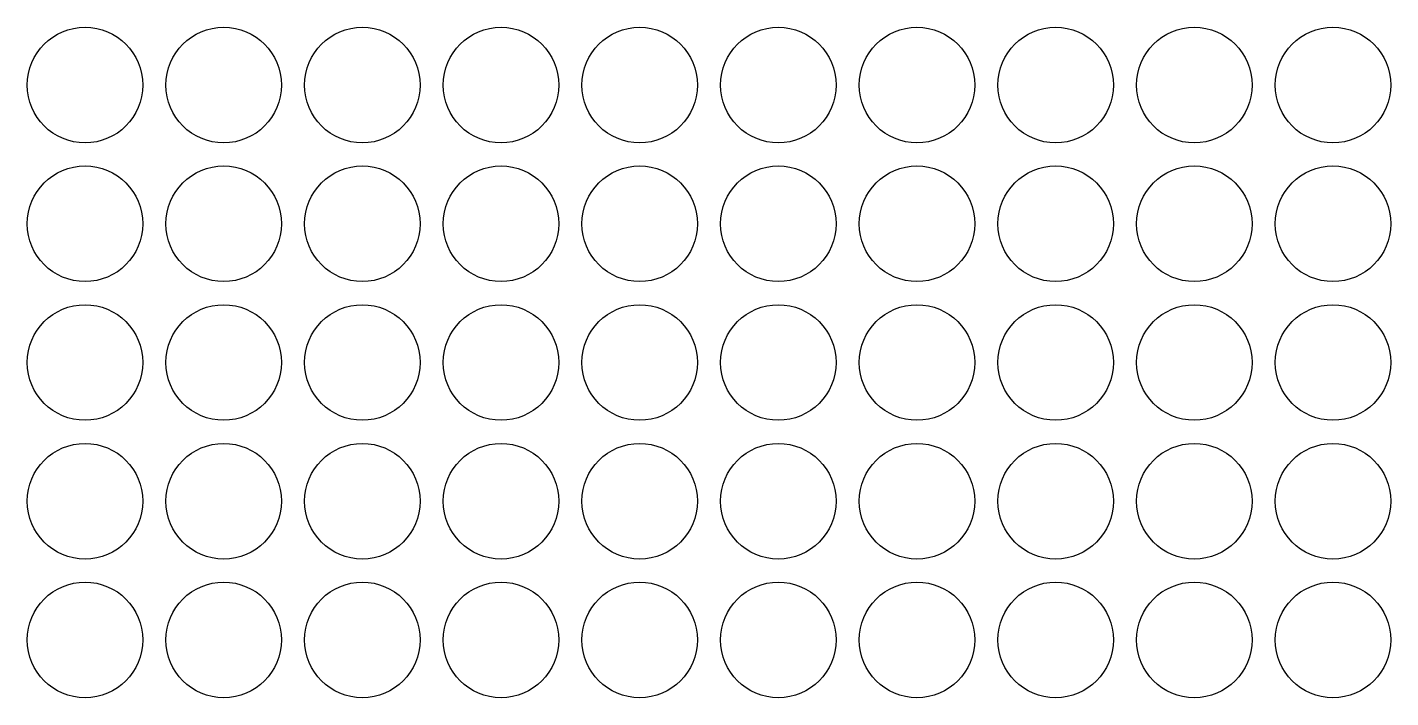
# Model space of a CAD drawing. Header units: millimetres. Extents: x 2.5 to 61.5, y 2.5 to 31.5.
import ezdxf

# ---------------------------------------------------------------- set-up
doc = ezdxf.new("R2010")
doc.units = ezdxf.units.MM
doc.layers.get('0').update_dxf_attribs({"linetype": 'CONTINUOUS'})

msp = doc.modelspace()

# ---------------------------------------------------------------- linework, layer by layer
for centre in [(5, 29), (11, 29), (17, 29), (23, 29), (29, 29), (35, 29), (41, 29), (47, 29), (53, 29), (59, 29), (5, 23), (11, 23), (17, 23), (23, 23), (29, 23), (35, 23), (41, 23), (47, 23), (53, 23), (59, 23), (5, 17), (11, 17), (17, 17), (23, 17), (29, 17), (35, 17), (41, 17), (47, 17), (53, 17), (59, 17), (5, 11), (11, 11), (17, 11), (23, 11), (29, 11), (35, 11), (41, 11), (47, 11), (53, 11), (59, 11), (5, 5), (11, 5), (17, 5), (23, 5), (29, 5), (35, 5), (41, 5), (47, 5), (53, 5), (59, 5)]:
    msp.add_circle(centre, 2.5)

doc.saveas('drawing.dxf')
